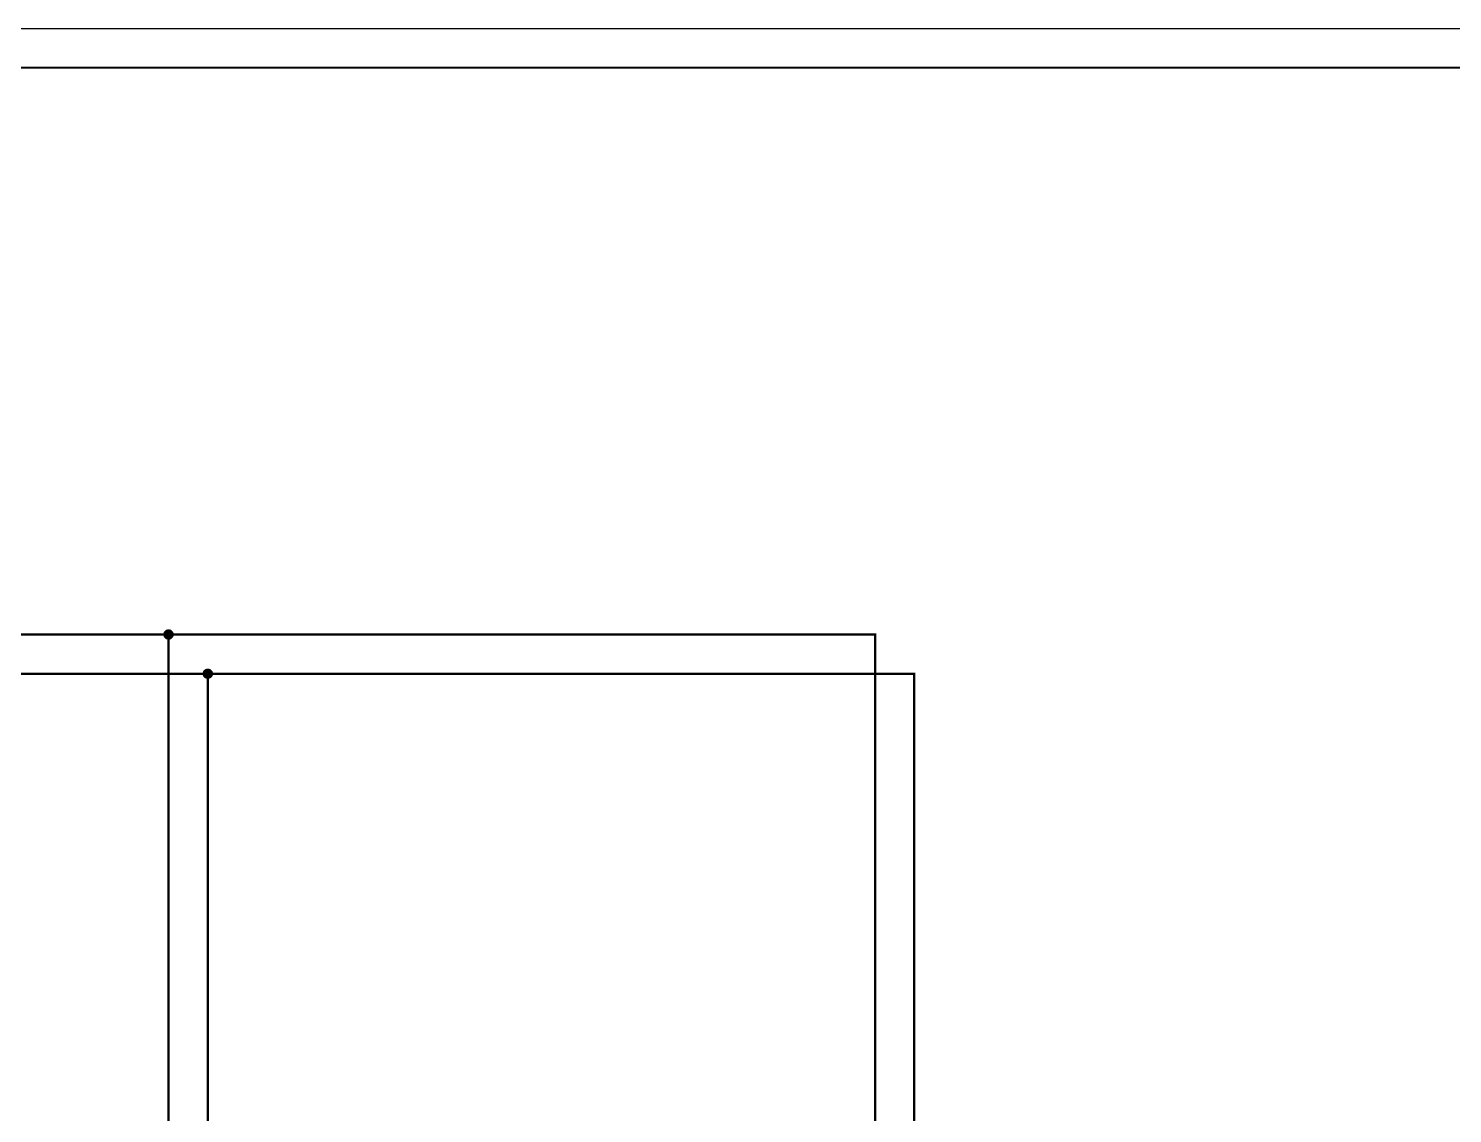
# Paper-space layout 'Layout1' of a CAD drawing. Extents: x -1 to 840, y -1 to 593.
# Drawn here: x 268 to 449.3, y 455 to 593.2 of the extents above; entities that cross this region are included whole.
import ezdxf

# ---------------------------------------------------------------- set-up
doc = ezdxf.new("R2010")
doc.units = 0
doc.header["$MEASUREMENT"] = 0
doc.layers.add('KONTUR', color=7, linetype='CONTINUOUS')
doc.layers.add('Sheet', color=255, linetype='CONTINUOUS')
doc.layers.add('Основная', color=7, linetype='CONTINUOUS', lineweight=40)

psp = doc.layouts.get("Layout1")

# ---------------------------------------------------------------- linework, layer by layer
at = {"layer": 'KONTUR'}
psp.add_line((-0.79, 593.21), (840.21, 593.21), dxfattribs=at)
at = {"layer": 'Sheet', "color": 7}
for points, const_width in [([(248.33, 515.99), (285.82, 515.99)], 0.3), ([(248.33, 420.99), (285.82, 420.99), (285.82, 515.99), (375.79, 515.99), (375.79, 385.99), (358.3, 385.99), (358.3, 385.99)], 0.3), ([(285.32, 515.99), (285.32, 516.03), (285.32, 516.04), (285.32, 516.07), (285.34, 516.1), (285.34, 516.12), (285.34, 516.15), (285.35, 516.16), (285.35, 516.2), (285.37, 516.21), (285.38, 516.24), (285.4, 516.26), (285.4, 516.27), (285.42, 516.3), (285.43, 516.32), (285.45, 516.34), (285.46, 516.35), (285.48, 516.37), (285.51, 516.38), (285.52, 516.4), (285.54, 516.41), (285.56, 516.43), (285.59, 516.44), (285.6, 516.46), (285.62, 516.46), (285.65, 516.48), (285.66, 516.48), (285.7, 516.49), (285.71, 516.49), (285.74, 516.51), (285.77, 516.51), (285.79, 516.51), (285.82, 516.51)], 0.3), ([(285.32, 515.99), (285.32, 516.03), (285.32, 516.04), (285.32, 516.07), (285.34, 516.1), (285.34, 516.12), (285.34, 516.15), (285.35, 516.16), (285.35, 516.2), (285.37, 516.21), (285.38, 516.24), (285.4, 516.26), (285.4, 516.27), (285.42, 516.3), (285.43, 516.32), (285.45, 516.34), (285.46, 516.35), (285.48, 516.37), (285.51, 516.38), (285.52, 516.4), (285.54, 516.41), (285.56, 516.43), (285.59, 516.44), (285.6, 516.46), (285.62, 516.46), (285.65, 516.48), (285.66, 516.48), (285.7, 516.49), (285.71, 516.49), (285.74, 516.51), (285.77, 516.51), (285.79, 516.51), (285.82, 516.51)], 0.3), ([(285.32, 515.99), (285.32, 516.03), (285.32, 516.04), (285.32, 516.07), (285.34, 516.1), (285.34, 516.12), (285.34, 516.15), (285.35, 516.16), (285.35, 516.2), (285.37, 516.21), (285.38, 516.24), (285.4, 516.26), (285.4, 516.27), (285.42, 516.3), (285.43, 516.32), (285.45, 516.34), (285.46, 516.35), (285.48, 516.37), (285.51, 516.38), (285.52, 516.4), (285.54, 516.41), (285.56, 516.43), (285.59, 516.44), (285.6, 516.46), (285.62, 516.46), (285.65, 516.48), (285.66, 516.48), (285.7, 516.49), (285.71, 516.49), (285.74, 516.51), (285.77, 516.51), (285.79, 516.51), (285.82, 516.51)], 0.3), ([(285.32, 515.99), (285.32, 516.03), (285.32, 516.04), (285.32, 516.07), (285.34, 516.1), (285.34, 516.12), (285.34, 516.15), (285.35, 516.16), (285.35, 516.2), (285.37, 516.21), (285.38, 516.24), (285.4, 516.26), (285.4, 516.27), (285.42, 516.3), (285.43, 516.32), (285.45, 516.34), (285.46, 516.35), (285.48, 516.37), (285.51, 516.38), (285.52, 516.4), (285.54, 516.41), (285.56, 516.43), (285.59, 516.44), (285.6, 516.46), (285.62, 516.46), (285.65, 516.48), (285.66, 516.48), (285.7, 516.49), (285.71, 516.49), (285.74, 516.51), (285.77, 516.51), (285.79, 516.51), (285.82, 516.51)], 0.3), ([(285.82, 515.48), (285.79, 515.48), (285.77, 515.48), (285.74, 515.48), (285.71, 515.5), (285.7, 515.5), (285.66, 515.51), (285.65, 515.51), (285.62, 515.53), (285.6, 515.53), (285.59, 515.54), (285.56, 515.56), (285.54, 515.57), (285.52, 515.59), (285.51, 515.61), (285.48, 515.62), (285.46, 515.64), (285.45, 515.65), (285.43, 515.67), (285.42, 515.68), (285.4, 515.71), (285.4, 515.73), (285.38, 515.75), (285.37, 515.78), (285.35, 515.79), (285.35, 515.82), (285.34, 515.84), (285.34, 515.87), (285.34, 515.89), (285.32, 515.92), (285.32, 515.95), (285.32, 515.96), (285.32, 515.99)], 0.3), ([(285.32, 515.99), (285.32, 515.99)], 0.3), ([(285.82, 515.48), (285.79, 515.48), (285.77, 515.48), (285.74, 515.48), (285.71, 515.5), (285.7, 515.5), (285.66, 515.51), (285.65, 515.51), (285.62, 515.53), (285.6, 515.53), (285.59, 515.54), (285.56, 515.56), (285.54, 515.57), (285.52, 515.59), (285.51, 515.61), (285.48, 515.62), (285.46, 515.64), (285.45, 515.65), (285.43, 515.67), (285.42, 515.68), (285.4, 515.71), (285.4, 515.73), (285.38, 515.75), (285.37, 515.78), (285.35, 515.79), (285.35, 515.82), (285.34, 515.84), (285.34, 515.87), (285.34, 515.89), (285.32, 515.92), (285.32, 515.95), (285.32, 515.96), (285.32, 515.99)], 0.3), ([(285.32, 515.99), (285.32, 515.99)], 0.3), ([(285.82, 515.48), (285.79, 515.48), (285.77, 515.48), (285.74, 515.48), (285.71, 515.5), (285.7, 515.5), (285.66, 515.51), (285.65, 515.51), (285.62, 515.53), (285.6, 515.53), (285.59, 515.54), (285.56, 515.56), (285.54, 515.57), (285.52, 515.59), (285.51, 515.61), (285.48, 515.62), (285.46, 515.64), (285.45, 515.65), (285.43, 515.67), (285.42, 515.68), (285.4, 515.71), (285.4, 515.73), (285.38, 515.75), (285.37, 515.78), (285.35, 515.79), (285.35, 515.82), (285.34, 515.84), (285.34, 515.87), (285.34, 515.89), (285.32, 515.92), (285.32, 515.95), (285.32, 515.96), (285.32, 515.99)], 0.3), ([(285.32, 515.99), (285.32, 515.99)], 0.3), ([(285.82, 515.48), (285.79, 515.48), (285.77, 515.48), (285.74, 515.48), (285.71, 515.5), (285.7, 515.5), (285.66, 515.51), (285.65, 515.51), (285.62, 515.53), (285.6, 515.53), (285.59, 515.54), (285.56, 515.56), (285.54, 515.57), (285.52, 515.59), (285.51, 515.61), (285.48, 515.62), (285.46, 515.64), (285.45, 515.65), (285.43, 515.67), (285.42, 515.68), (285.4, 515.71), (285.4, 515.73), (285.38, 515.75), (285.37, 515.78), (285.35, 515.79), (285.35, 515.82), (285.34, 515.84), (285.34, 515.87), (285.34, 515.89), (285.32, 515.92), (285.32, 515.95), (285.32, 515.96), (285.32, 515.99)], 0.3), ([(285.32, 515.99), (285.32, 515.99)], 0.3), ([(285.32, 515.99), (285.32, 516.03), (285.32, 516.04), (285.32, 516.07), (285.34, 516.1), (285.34, 516.12), (285.34, 516.15), (285.35, 516.16), (285.35, 516.2), (285.37, 516.21), (285.38, 516.24), (285.4, 516.26), (285.4, 516.27), (285.42, 516.3), (285.43, 516.32), (285.45, 516.34), (285.46, 516.35), (285.48, 516.37), (285.51, 516.38), (285.52, 516.4), (285.54, 516.41), (285.56, 516.43), (285.59, 516.44), (285.6, 516.46), (285.62, 516.46), (285.65, 516.48), (285.66, 516.48), (285.7, 516.49), (285.71, 516.49), (285.74, 516.51), (285.77, 516.51), (285.79, 516.51), (285.82, 516.51)], 0.0991), ([(285.32, 515.99), (285.32, 516.03), (285.32, 516.04), (285.32, 516.07), (285.34, 516.1), (285.34, 516.12), (285.34, 516.15), (285.35, 516.16), (285.35, 516.2), (285.37, 516.21), (285.38, 516.24), (285.4, 516.26), (285.4, 516.27), (285.42, 516.3), (285.43, 516.32), (285.45, 516.34), (285.46, 516.35), (285.48, 516.37), (285.51, 516.38), (285.52, 516.4), (285.54, 516.41), (285.56, 516.43), (285.59, 516.44), (285.6, 516.46), (285.62, 516.46), (285.65, 516.48), (285.66, 516.48), (285.7, 516.49), (285.71, 516.49), (285.74, 516.51), (285.77, 516.51), (285.79, 516.51), (285.82, 516.51)], 0.0991), ([(285.32, 515.99), (285.32, 516.03), (285.32, 516.04), (285.32, 516.07), (285.34, 516.1), (285.34, 516.12), (285.34, 516.15), (285.35, 516.16), (285.35, 516.2), (285.37, 516.21), (285.38, 516.24), (285.4, 516.26), (285.4, 516.27), (285.42, 516.3), (285.43, 516.32), (285.45, 516.34), (285.46, 516.35), (285.48, 516.37), (285.51, 516.38), (285.52, 516.4), (285.54, 516.41), (285.56, 516.43), (285.59, 516.44), (285.6, 516.46), (285.62, 516.46), (285.65, 516.48), (285.66, 516.48), (285.7, 516.49), (285.71, 516.49), (285.74, 516.51), (285.77, 516.51), (285.79, 516.51), (285.82, 516.51)], 0.0991), ([(285.32, 515.99), (285.32, 516.03), (285.32, 516.04), (285.32, 516.07), (285.34, 516.1), (285.34, 516.12), (285.34, 516.15), (285.35, 516.16), (285.35, 516.2), (285.37, 516.21), (285.38, 516.24), (285.4, 516.26), (285.4, 516.27), (285.42, 516.3), (285.43, 516.32), (285.45, 516.34), (285.46, 516.35), (285.48, 516.37), (285.51, 516.38), (285.52, 516.4), (285.54, 516.41), (285.56, 516.43), (285.59, 516.44), (285.6, 516.46), (285.62, 516.46), (285.65, 516.48), (285.66, 516.48), (285.7, 516.49), (285.71, 516.49), (285.74, 516.51), (285.77, 516.51), (285.79, 516.51), (285.82, 516.51)], 0.0991), ([(285.82, 515.48), (285.79, 515.48), (285.77, 515.48), (285.74, 515.48), (285.71, 515.5), (285.7, 515.5), (285.66, 515.51), (285.65, 515.51), (285.62, 515.53), (285.6, 515.53), (285.59, 515.54), (285.56, 515.56), (285.54, 515.57), (285.52, 515.59), (285.51, 515.61), (285.48, 515.62), (285.46, 515.64), (285.45, 515.65), (285.43, 515.67), (285.42, 515.68), (285.4, 515.71), (285.4, 515.73), (285.38, 515.75), (285.37, 515.78), (285.35, 515.79), (285.35, 515.82), (285.34, 515.84), (285.34, 515.87), (285.34, 515.89), (285.32, 515.92), (285.32, 515.95), (285.32, 515.96), (285.32, 515.99)], 0.0991), ([(285.32, 515.99), (285.32, 515.99)], 0.0991), ([(285.82, 515.48), (285.79, 515.48), (285.77, 515.48), (285.74, 515.48), (285.71, 515.5), (285.7, 515.5), (285.66, 515.51), (285.65, 515.51), (285.62, 515.53), (285.6, 515.53), (285.59, 515.54), (285.56, 515.56), (285.54, 515.57), (285.52, 515.59), (285.51, 515.61), (285.48, 515.62), (285.46, 515.64), (285.45, 515.65), (285.43, 515.67), (285.42, 515.68), (285.4, 515.71), (285.4, 515.73), (285.38, 515.75), (285.37, 515.78), (285.35, 515.79), (285.35, 515.82), (285.34, 515.84), (285.34, 515.87), (285.34, 515.89), (285.32, 515.92), (285.32, 515.95), (285.32, 515.96), (285.32, 515.99)], 0.0991), ([(285.32, 515.99), (285.32, 515.99)], 0.0991), ([(285.82, 515.48), (285.79, 515.48), (285.77, 515.48), (285.74, 515.48), (285.71, 515.5), (285.7, 515.5), (285.66, 515.51), (285.65, 515.51), (285.62, 515.53), (285.6, 515.53), (285.59, 515.54), (285.56, 515.56), (285.54, 515.57), (285.52, 515.59), (285.51, 515.61), (285.48, 515.62), (285.46, 515.64), (285.45, 515.65), (285.43, 515.67), (285.42, 515.68), (285.4, 515.71), (285.4, 515.73), (285.38, 515.75), (285.37, 515.78), (285.35, 515.79), (285.35, 515.82), (285.34, 515.84), (285.34, 515.87), (285.34, 515.89), (285.32, 515.92), (285.32, 515.95), (285.32, 515.96), (285.32, 515.99)], 0.0991), ([(285.32, 515.99), (285.32, 515.99)], 0.0991), ([(285.82, 515.48), (285.79, 515.48), (285.77, 515.48), (285.74, 515.48), (285.71, 515.5), (285.7, 515.5), (285.66, 515.51), (285.65, 515.51), (285.62, 515.53), (285.6, 515.53), (285.59, 515.54), (285.56, 515.56), (285.54, 515.57), (285.52, 515.59), (285.51, 515.61), (285.48, 515.62), (285.46, 515.64), (285.45, 515.65), (285.43, 515.67), (285.42, 515.68), (285.4, 515.71), (285.4, 515.73), (285.38, 515.75), (285.37, 515.78), (285.35, 515.79), (285.35, 515.82), (285.34, 515.84), (285.34, 515.87), (285.34, 515.89), (285.32, 515.92), (285.32, 515.95), (285.32, 515.96), (285.32, 515.99)], 0.0991), ([(285.32, 515.99), (285.32, 515.99)], 0.0991), ([(285.82, 516.51), (285.82, 516.51)], 0.3), ([(285.82, 516.51), (285.85, 516.51), (285.87, 516.51), (285.9, 516.51), (285.93, 516.49), (285.94, 516.49), (285.97, 516.48), (285.99, 516.48), (286.02, 516.46), (286.04, 516.46), (286.07, 516.44), (286.08, 516.43), (286.1, 516.41), (286.13, 516.4), (286.15, 516.38), (286.16, 516.37), (286.18, 516.35), (286.19, 516.34), (286.21, 516.32), (286.22, 516.3), (286.24, 516.27), (286.25, 516.26), (286.27, 516.24), (286.29, 516.21), (286.29, 516.2), (286.3, 516.16), (286.3, 516.15), (286.32, 516.12), (286.32, 516.1), (286.33, 516.07), (286.33, 516.04), (286.33, 516.03), (286.33, 515.99)], 0.3), ([(285.82, 516.51), (285.82, 516.51)], 0.3), ([(285.82, 516.51), (285.85, 516.51), (285.87, 516.51), (285.9, 516.51), (285.93, 516.49), (285.94, 516.49), (285.97, 516.48), (285.99, 516.48), (286.02, 516.46), (286.04, 516.46), (286.07, 516.44), (286.08, 516.43), (286.1, 516.41), (286.13, 516.4), (286.15, 516.38), (286.16, 516.37), (286.18, 516.35), (286.19, 516.34), (286.21, 516.32), (286.22, 516.3), (286.24, 516.27), (286.25, 516.26), (286.27, 516.24), (286.29, 516.21), (286.29, 516.2), (286.3, 516.16), (286.3, 516.15), (286.32, 516.12), (286.32, 516.1), (286.33, 516.07), (286.33, 516.04), (286.33, 516.03), (286.33, 515.99)], 0.3), ([(285.82, 516.51), (285.82, 516.51)], 0.3), ([(285.82, 516.51), (285.85, 516.51), (285.87, 516.51), (285.9, 516.51), (285.93, 516.49), (285.94, 516.49), (285.97, 516.48), (285.99, 516.48), (286.02, 516.46), (286.04, 516.46), (286.07, 516.44), (286.08, 516.43), (286.1, 516.41), (286.13, 516.4), (286.15, 516.38), (286.16, 516.37), (286.18, 516.35), (286.19, 516.34), (286.21, 516.32), (286.22, 516.3), (286.24, 516.27), (286.25, 516.26), (286.27, 516.24), (286.29, 516.21), (286.29, 516.2), (286.3, 516.16), (286.3, 516.15), (286.32, 516.12), (286.32, 516.1), (286.33, 516.07), (286.33, 516.04), (286.33, 516.03), (286.33, 515.99)], 0.3), ([(285.82, 516.51), (285.82, 516.51)], 0.3), ([(285.82, 516.51), (285.85, 516.51), (285.87, 516.51), (285.9, 516.51), (285.93, 516.49), (285.94, 516.49), (285.97, 516.48), (285.99, 516.48), (286.02, 516.46), (286.04, 516.46), (286.07, 516.44), (286.08, 516.43), (286.1, 516.41), (286.13, 516.4), (286.15, 516.38), (286.16, 516.37), (286.18, 516.35), (286.19, 516.34), (286.21, 516.32), (286.22, 516.3), (286.24, 516.27), (286.25, 516.26), (286.27, 516.24), (286.29, 516.21), (286.29, 516.2), (286.3, 516.16), (286.3, 516.15), (286.32, 516.12), (286.32, 516.1), (286.33, 516.07), (286.33, 516.04), (286.33, 516.03), (286.33, 515.99)], 0.3), ([(286.33, 515.99), (286.33, 515.96), (286.33, 515.95), (286.33, 515.92), (286.32, 515.89), (286.32, 515.87), (286.3, 515.84), (286.3, 515.82), (286.29, 515.79), (286.29, 515.78), (286.27, 515.75), (286.25, 515.73), (286.24, 515.71), (286.22, 515.68), (286.21, 515.67), (286.19, 515.65), (286.18, 515.64), (286.16, 515.62), (286.15, 515.61), (286.13, 515.59), (286.1, 515.57), (286.08, 515.56), (286.07, 515.54), (286.04, 515.53), (286.02, 515.53), (285.99, 515.51), (285.97, 515.51), (285.94, 515.5), (285.93, 515.5), (285.9, 515.48), (285.87, 515.48), (285.85, 515.48), (285.82, 515.48)], 0.3), ([(286.33, 515.99), (286.33, 515.96), (286.33, 515.95), (286.33, 515.92), (286.32, 515.89), (286.32, 515.87), (286.3, 515.84), (286.3, 515.82), (286.29, 515.79), (286.29, 515.78), (286.27, 515.75), (286.25, 515.73), (286.24, 515.71), (286.22, 515.68), (286.21, 515.67), (286.19, 515.65), (286.18, 515.64), (286.16, 515.62), (286.15, 515.61), (286.13, 515.59), (286.1, 515.57), (286.08, 515.56), (286.07, 515.54), (286.04, 515.53), (286.02, 515.53), (285.99, 515.51), (285.97, 515.51), (285.94, 515.5), (285.93, 515.5), (285.9, 515.48), (285.87, 515.48), (285.85, 515.48), (285.82, 515.48)], 0.3), ([(286.33, 515.99), (286.33, 515.96), (286.33, 515.95), (286.33, 515.92), (286.32, 515.89), (286.32, 515.87), (286.3, 515.84), (286.3, 515.82), (286.29, 515.79), (286.29, 515.78), (286.27, 515.75), (286.25, 515.73), (286.24, 515.71), (286.22, 515.68), (286.21, 515.67), (286.19, 515.65), (286.18, 515.64), (286.16, 515.62), (286.15, 515.61), (286.13, 515.59), (286.1, 515.57), (286.08, 515.56), (286.07, 515.54), (286.04, 515.53), (286.02, 515.53), (285.99, 515.51), (285.97, 515.51), (285.94, 515.5), (285.93, 515.5), (285.9, 515.48), (285.87, 515.48), (285.85, 515.48), (285.82, 515.48)], 0.3), ([(286.33, 515.99), (286.33, 515.96), (286.33, 515.95), (286.33, 515.92), (286.32, 515.89), (286.32, 515.87), (286.3, 515.84), (286.3, 515.82), (286.29, 515.79), (286.29, 515.78), (286.27, 515.75), (286.25, 515.73), (286.24, 515.71), (286.22, 515.68), (286.21, 515.67), (286.19, 515.65), (286.18, 515.64), (286.16, 515.62), (286.15, 515.61), (286.13, 515.59), (286.1, 515.57), (286.08, 515.56), (286.07, 515.54), (286.04, 515.53), (286.02, 515.53), (285.99, 515.51), (285.97, 515.51), (285.94, 515.5), (285.93, 515.5), (285.9, 515.48), (285.87, 515.48), (285.85, 515.48), (285.82, 515.48)], 0.3), ([(285.82, 516.51), (285.82, 516.51)], 0.0991), ([(285.82, 516.51), (285.85, 516.51), (285.87, 516.51), (285.9, 516.51), (285.93, 516.49), (285.94, 516.49), (285.97, 516.48), (285.99, 516.48), (286.02, 516.46), (286.04, 516.46), (286.07, 516.44), (286.08, 516.43), (286.1, 516.41), (286.13, 516.4), (286.15, 516.38), (286.16, 516.37), (286.18, 516.35), (286.19, 516.34), (286.21, 516.32), (286.22, 516.3), (286.24, 516.27), (286.25, 516.26), (286.27, 516.24), (286.29, 516.21), (286.29, 516.2), (286.3, 516.16), (286.3, 516.15), (286.32, 516.12), (286.32, 516.1), (286.33, 516.07), (286.33, 516.04), (286.33, 516.03), (286.33, 515.99)], 0.0991), ([(285.82, 516.51), (285.82, 516.51)], 0.0991), ([(285.82, 516.51), (285.85, 516.51), (285.87, 516.51), (285.9, 516.51), (285.93, 516.49), (285.94, 516.49), (285.97, 516.48), (285.99, 516.48), (286.02, 516.46), (286.04, 516.46), (286.07, 516.44), (286.08, 516.43), (286.1, 516.41), (286.13, 516.4), (286.15, 516.38), (286.16, 516.37), (286.18, 516.35), (286.19, 516.34), (286.21, 516.32), (286.22, 516.3), (286.24, 516.27), (286.25, 516.26), (286.27, 516.24), (286.29, 516.21), (286.29, 516.2), (286.3, 516.16), (286.3, 516.15), (286.32, 516.12), (286.32, 516.1), (286.33, 516.07), (286.33, 516.04), (286.33, 516.03), (286.33, 515.99)], 0.0991), ([(285.82, 516.51), (285.82, 516.51)], 0.0991), ([(285.82, 516.51), (285.85, 516.51), (285.87, 516.51), (285.9, 516.51), (285.93, 516.49), (285.94, 516.49), (285.97, 516.48), (285.99, 516.48), (286.02, 516.46), (286.04, 516.46), (286.07, 516.44), (286.08, 516.43), (286.1, 516.41), (286.13, 516.4), (286.15, 516.38), (286.16, 516.37), (286.18, 516.35), (286.19, 516.34), (286.21, 516.32), (286.22, 516.3), (286.24, 516.27), (286.25, 516.26), (286.27, 516.24), (286.29, 516.21), (286.29, 516.2), (286.3, 516.16), (286.3, 516.15), (286.32, 516.12), (286.32, 516.1), (286.33, 516.07), (286.33, 516.04), (286.33, 516.03), (286.33, 515.99)], 0.0991), ([(285.82, 516.51), (285.82, 516.51)], 0.0991), ([(285.82, 516.51), (285.85, 516.51), (285.87, 516.51), (285.9, 516.51), (285.93, 516.49), (285.94, 516.49), (285.97, 516.48), (285.99, 516.48), (286.02, 516.46), (286.04, 516.46), (286.07, 516.44), (286.08, 516.43), (286.1, 516.41), (286.13, 516.4), (286.15, 516.38), (286.16, 516.37), (286.18, 516.35), (286.19, 516.34), (286.21, 516.32), (286.22, 516.3), (286.24, 516.27), (286.25, 516.26), (286.27, 516.24), (286.29, 516.21), (286.29, 516.2), (286.3, 516.16), (286.3, 516.15), (286.32, 516.12), (286.32, 516.1), (286.33, 516.07), (286.33, 516.04), (286.33, 516.03), (286.33, 515.99)], 0.0991), ([(286.33, 515.99), (286.33, 515.96), (286.33, 515.95), (286.33, 515.92), (286.32, 515.89), (286.32, 515.87), (286.3, 515.84), (286.3, 515.82), (286.29, 515.79), (286.29, 515.78), (286.27, 515.75), (286.25, 515.73), (286.24, 515.71), (286.22, 515.68), (286.21, 515.67), (286.19, 515.65), (286.18, 515.64), (286.16, 515.62), (286.15, 515.61), (286.13, 515.59), (286.1, 515.57), (286.08, 515.56), (286.07, 515.54), (286.04, 515.53), (286.02, 515.53), (285.99, 515.51), (285.97, 515.51), (285.94, 515.5), (285.93, 515.5), (285.9, 515.48), (285.87, 515.48), (285.85, 515.48), (285.82, 515.48)], 0.0991), ([(286.33, 515.99), (286.33, 515.96), (286.33, 515.95), (286.33, 515.92), (286.32, 515.89), (286.32, 515.87), (286.3, 515.84), (286.3, 515.82), (286.29, 515.79), (286.29, 515.78), (286.27, 515.75), (286.25, 515.73), (286.24, 515.71), (286.22, 515.68), (286.21, 515.67), (286.19, 515.65), (286.18, 515.64), (286.16, 515.62), (286.15, 515.61), (286.13, 515.59), (286.1, 515.57), (286.08, 515.56), (286.07, 515.54), (286.04, 515.53), (286.02, 515.53), (285.99, 515.51), (285.97, 515.51), (285.94, 515.5), (285.93, 515.5), (285.9, 515.48), (285.87, 515.48), (285.85, 515.48), (285.82, 515.48)], 0.0991), ([(286.33, 515.99), (286.33, 515.96), (286.33, 515.95), (286.33, 515.92), (286.32, 515.89), (286.32, 515.87), (286.3, 515.84), (286.3, 515.82), (286.29, 515.79), (286.29, 515.78), (286.27, 515.75), (286.25, 515.73), (286.24, 515.71), (286.22, 515.68), (286.21, 515.67), (286.19, 515.65), (286.18, 515.64), (286.16, 515.62), (286.15, 515.61), (286.13, 515.59), (286.1, 515.57), (286.08, 515.56), (286.07, 515.54), (286.04, 515.53), (286.02, 515.53), (285.99, 515.51), (285.97, 515.51), (285.94, 515.5), (285.93, 515.5), (285.9, 515.48), (285.87, 515.48), (285.85, 515.48), (285.82, 515.48)], 0.0991), ([(286.33, 515.99), (286.33, 515.96), (286.33, 515.95), (286.33, 515.92), (286.32, 515.89), (286.32, 515.87), (286.3, 515.84), (286.3, 515.82), (286.29, 515.79), (286.29, 515.78), (286.27, 515.75), (286.25, 515.73), (286.24, 515.71), (286.22, 515.68), (286.21, 515.67), (286.19, 515.65), (286.18, 515.64), (286.16, 515.62), (286.15, 515.61), (286.13, 515.59), (286.1, 515.57), (286.08, 515.56), (286.07, 515.54), (286.04, 515.53), (286.02, 515.53), (285.99, 515.51), (285.97, 515.51), (285.94, 515.5), (285.93, 515.5), (285.9, 515.48), (285.87, 515.48), (285.85, 515.48), (285.82, 515.48)], 0.0991), ([(286.33, 515.99), (286.33, 515.99), (286.33, 515.99), (286.33, 515.99), (286.33, 515.99), (286.33, 515.99), (286.33, 515.99), (286.33, 515.99), (286.33, 515.99), (286.33, 515.99), (286.33, 515.99), (286.33, 515.99), (286.33, 515.99), (286.33, 515.99), (286.33, 515.99), (286.33, 515.99), (286.33, 515.99), (286.33, 515.99), (286.33, 515.99), (286.33, 515.99), (286.33, 515.99), (286.33, 515.99), (286.33, 515.99), (286.33, 515.99), (286.33, 515.99), (286.33, 515.99), (286.33, 515.99), (286.33, 515.99), (286.33, 515.99), (286.33, 515.99), (286.33, 515.99), (286.33, 515.99), (286.33, 515.99)], 0.3), ([(286.33, 515.99), (286.33, 515.99)], 0.3), ([(286.33, 515.99), (286.33, 515.99), (286.33, 515.99), (286.33, 515.99), (286.33, 515.99), (286.33, 515.99), (286.33, 515.99), (286.33, 515.99), (286.33, 515.99), (286.33, 515.99), (286.33, 515.99), (286.33, 515.99), (286.33, 515.99), (286.33, 515.99), (286.33, 515.99), (286.33, 515.99), (286.33, 515.99), (286.33, 515.99), (286.33, 515.99), (286.33, 515.99), (286.33, 515.99), (286.33, 515.99), (286.33, 515.99), (286.33, 515.99), (286.33, 515.99), (286.33, 515.99), (286.33, 515.99), (286.33, 515.99), (286.33, 515.99), (286.33, 515.99), (286.33, 515.99), (286.33, 515.99), (286.33, 515.99)], 0.3), ([(286.33, 515.99), (286.33, 515.99)], 0.3), ([(286.33, 515.99), (286.33, 515.99), (286.33, 515.99), (286.33, 515.99), (286.33, 515.99), (286.33, 515.99), (286.33, 515.99), (286.33, 515.99), (286.33, 515.99), (286.33, 515.99), (286.33, 515.99), (286.33, 515.99), (286.33, 515.99), (286.33, 515.99), (286.33, 515.99), (286.33, 515.99), (286.33, 515.99), (286.33, 515.99), (286.33, 515.99), (286.33, 515.99), (286.33, 515.99), (286.33, 515.99), (286.33, 515.99), (286.33, 515.99), (286.33, 515.99), (286.33, 515.99), (286.33, 515.99), (286.33, 515.99), (286.33, 515.99), (286.33, 515.99), (286.33, 515.99), (286.33, 515.99), (286.33, 515.99)], 0.3), ([(286.33, 515.99), (286.33, 515.99)], 0.3), ([(286.33, 515.99), (286.33, 515.99), (286.33, 515.99), (286.33, 515.99), (286.33, 515.99), (286.33, 515.99), (286.33, 515.99), (286.33, 515.99), (286.33, 515.99), (286.33, 515.99), (286.33, 515.99), (286.33, 515.99), (286.33, 515.99), (286.33, 515.99), (286.33, 515.99), (286.33, 515.99), (286.33, 515.99), (286.33, 515.99), (286.33, 515.99), (286.33, 515.99), (286.33, 515.99), (286.33, 515.99), (286.33, 515.99), (286.33, 515.99), (286.33, 515.99), (286.33, 515.99), (286.33, 515.99), (286.33, 515.99), (286.33, 515.99), (286.33, 515.99), (286.33, 515.99), (286.33, 515.99), (286.33, 515.99)], 0.3), ([(286.33, 515.99), (286.33, 515.99)], 0.3), ([(286.33, 515.99), (286.33, 515.99), (286.33, 515.99), (286.33, 515.99), (286.33, 515.99), (286.33, 515.99), (286.33, 515.99), (286.33, 515.99), (286.33, 515.99), (286.33, 515.99), (286.33, 515.99), (286.33, 515.99), (286.33, 515.99), (286.33, 515.99), (286.33, 515.99), (286.33, 515.99), (286.33, 515.99), (286.33, 515.99), (286.33, 515.99), (286.33, 515.99), (286.33, 515.99), (286.33, 515.99), (286.33, 515.99), (286.33, 515.99), (286.33, 515.99), (286.33, 515.99), (286.33, 515.99), (286.33, 515.99), (286.33, 515.99), (286.33, 515.99), (286.33, 515.99), (286.33, 515.99), (286.33, 515.99)], 0.0991), ([(286.33, 515.99), (286.33, 515.99)], 0.0991), ([(286.33, 515.99), (286.33, 515.99), (286.33, 515.99), (286.33, 515.99), (286.33, 515.99), (286.33, 515.99), (286.33, 515.99), (286.33, 515.99), (286.33, 515.99), (286.33, 515.99), (286.33, 515.99), (286.33, 515.99), (286.33, 515.99), (286.33, 515.99), (286.33, 515.99), (286.33, 515.99), (286.33, 515.99), (286.33, 515.99), (286.33, 515.99), (286.33, 515.99), (286.33, 515.99), (286.33, 515.99), (286.33, 515.99), (286.33, 515.99), (286.33, 515.99), (286.33, 515.99), (286.33, 515.99), (286.33, 515.99), (286.33, 515.99), (286.33, 515.99), (286.33, 515.99), (286.33, 515.99), (286.33, 515.99)], 0.0991), ([(286.33, 515.99), (286.33, 515.99)], 0.0991), ([(286.33, 515.99), (286.33, 515.99), (286.33, 515.99), (286.33, 515.99), (286.33, 515.99), (286.33, 515.99), (286.33, 515.99), (286.33, 515.99), (286.33, 515.99), (286.33, 515.99), (286.33, 515.99), (286.33, 515.99), (286.33, 515.99), (286.33, 515.99), (286.33, 515.99), (286.33, 515.99), (286.33, 515.99), (286.33, 515.99), (286.33, 515.99), (286.33, 515.99), (286.33, 515.99), (286.33, 515.99), (286.33, 515.99), (286.33, 515.99), (286.33, 515.99), (286.33, 515.99), (286.33, 515.99), (286.33, 515.99), (286.33, 515.99), (286.33, 515.99), (286.33, 515.99), (286.33, 515.99), (286.33, 515.99)], 0.0991), ([(286.33, 515.99), (286.33, 515.99)], 0.0991), ([(286.33, 515.99), (286.33, 515.99), (286.33, 515.99), (286.33, 515.99), (286.33, 515.99), (286.33, 515.99), (286.33, 515.99), (286.33, 515.99), (286.33, 515.99), (286.33, 515.99), (286.33, 515.99), (286.33, 515.99), (286.33, 515.99), (286.33, 515.99), (286.33, 515.99), (286.33, 515.99), (286.33, 515.99), (286.33, 515.99), (286.33, 515.99), (286.33, 515.99), (286.33, 515.99), (286.33, 515.99), (286.33, 515.99), (286.33, 515.99), (286.33, 515.99), (286.33, 515.99), (286.33, 515.99), (286.33, 515.99), (286.33, 515.99), (286.33, 515.99), (286.33, 515.99), (286.33, 515.99), (286.33, 515.99)], 0.0991), ([(286.33, 515.99), (286.33, 515.99)], 0.0991), ([(290.31, 510.99), (290.31, 511.02), (290.31, 511.04), (290.31, 511.07), (290.32, 511.1), (290.32, 511.12), (290.34, 511.15), (290.34, 511.16), (290.35, 511.19), (290.35, 511.21), (290.37, 511.24), (290.38, 511.26), (290.4, 511.27), (290.42, 511.3), (290.43, 511.32), (290.45, 511.33), (290.46, 511.35), (290.48, 511.37), (290.49, 511.38), (290.51, 511.4), (290.54, 511.41), (290.56, 511.43), (290.57, 511.44), (290.6, 511.46), (290.62, 511.46), (290.65, 511.47), (290.66, 511.47), (290.7, 511.49), (290.71, 511.49), (290.74, 511.5), (290.77, 511.5), (290.79, 511.5), (290.82, 511.5)], 0.3), ([(290.31, 510.99), (290.31, 511.02), (290.31, 511.04), (290.31, 511.07), (290.32, 511.1), (290.32, 511.12), (290.34, 511.15), (290.34, 511.16), (290.35, 511.19), (290.35, 511.21), (290.37, 511.24), (290.38, 511.26), (290.4, 511.27), (290.42, 511.3), (290.43, 511.32), (290.45, 511.33), (290.46, 511.35), (290.48, 511.37), (290.49, 511.38), (290.51, 511.4), (290.54, 511.41), (290.56, 511.43), (290.57, 511.44), (290.6, 511.46), (290.62, 511.46), (290.65, 511.47), (290.66, 511.47), (290.7, 511.49), (290.71, 511.49), (290.74, 511.5), (290.77, 511.5), (290.79, 511.5), (290.82, 511.5)], 0.3), ([(290.31, 510.99), (290.31, 511.02), (290.31, 511.04), (290.31, 511.07), (290.32, 511.1), (290.32, 511.12), (290.34, 511.15), (290.34, 511.16), (290.35, 511.19), (290.35, 511.21), (290.37, 511.24), (290.38, 511.26), (290.4, 511.27), (290.42, 511.3), (290.43, 511.32), (290.45, 511.33), (290.46, 511.35), (290.48, 511.37), (290.49, 511.38), (290.51, 511.4), (290.54, 511.41), (290.56, 511.43), (290.57, 511.44), (290.6, 511.46), (290.62, 511.46), (290.65, 511.47), (290.66, 511.47), (290.7, 511.49), (290.71, 511.49), (290.74, 511.5), (290.77, 511.5), (290.79, 511.5), (290.82, 511.5)], 0.3), ([(290.31, 510.99), (290.31, 511.02), (290.31, 511.04), (290.31, 511.07), (290.32, 511.1), (290.32, 511.12), (290.34, 511.15), (290.34, 511.16), (290.35, 511.19), (290.35, 511.21), (290.37, 511.24), (290.38, 511.26), (290.4, 511.27), (290.42, 511.3), (290.43, 511.32), (290.45, 511.33), (290.46, 511.35), (290.48, 511.37), (290.49, 511.38), (290.51, 511.4), (290.54, 511.41), (290.56, 511.43), (290.57, 511.44), (290.6, 511.46), (290.62, 511.46), (290.65, 511.47), (290.66, 511.47), (290.7, 511.49), (290.71, 511.49), (290.74, 511.5), (290.77, 511.5), (290.79, 511.5), (290.82, 511.5)], 0.3), ([(290.31, 510.99), (290.31, 511.02), (290.31, 511.04), (290.31, 511.07), (290.32, 511.1), (290.32, 511.12), (290.34, 511.15), (290.34, 511.16), (290.35, 511.19), (290.35, 511.21), (290.37, 511.24), (290.38, 511.26), (290.4, 511.27), (290.42, 511.3), (290.43, 511.32), (290.45, 511.33), (290.46, 511.35), (290.48, 511.37), (290.49, 511.38), (290.51, 511.4), (290.54, 511.41), (290.56, 511.43), (290.57, 511.44), (290.6, 511.46), (290.62, 511.46), (290.65, 511.47), (290.66, 511.47), (290.7, 511.49), (290.71, 511.49), (290.74, 511.5), (290.77, 511.5), (290.79, 511.5), (290.82, 511.5)], 0.0991), ([(290.31, 510.99), (290.31, 511.02), (290.31, 511.04), (290.31, 511.07), (290.32, 511.1), (290.32, 511.12), (290.34, 511.15), (290.34, 511.16), (290.35, 511.19), (290.35, 511.21), (290.37, 511.24), (290.38, 511.26), (290.4, 511.27), (290.42, 511.3), (290.43, 511.32), (290.45, 511.33), (290.46, 511.35), (290.48, 511.37), (290.49, 511.38), (290.51, 511.4), (290.54, 511.41), (290.56, 511.43), (290.57, 511.44), (290.6, 511.46), (290.62, 511.46), (290.65, 511.47), (290.66, 511.47), (290.7, 511.49), (290.71, 511.49), (290.74, 511.5), (290.77, 511.5), (290.79, 511.5), (290.82, 511.5)], 0.0991), ([(290.31, 510.99), (290.31, 511.02), (290.31, 511.04), (290.31, 511.07), (290.32, 511.1), (290.32, 511.12), (290.34, 511.15), (290.34, 511.16), (290.35, 511.19), (290.35, 511.21), (290.37, 511.24), (290.38, 511.26), (290.4, 511.27), (290.42, 511.3), (290.43, 511.32), (290.45, 511.33), (290.46, 511.35), (290.48, 511.37), (290.49, 511.38), (290.51, 511.4), (290.54, 511.41), (290.56, 511.43), (290.57, 511.44), (290.6, 511.46), (290.62, 511.46), (290.65, 511.47), (290.66, 511.47), (290.7, 511.49), (290.71, 511.49), (290.74, 511.5), (290.77, 511.5), (290.79, 511.5), (290.82, 511.5)], 0.0991), ([(290.31, 510.99), (290.31, 511.02), (290.31, 511.04), (290.31, 511.07), (290.32, 511.1), (290.32, 511.12), (290.34, 511.15), (290.34, 511.16), (290.35, 511.19), (290.35, 511.21), (290.37, 511.24), (290.38, 511.26), (290.4, 511.27), (290.42, 511.3), (290.43, 511.32), (290.45, 511.33), (290.46, 511.35), (290.48, 511.37), (290.49, 511.38), (290.51, 511.4), (290.54, 511.41), (290.56, 511.43), (290.57, 511.44), (290.6, 511.46), (290.62, 511.46), (290.65, 511.47), (290.66, 511.47), (290.7, 511.49), (290.71, 511.49), (290.74, 511.5), (290.77, 511.5), (290.79, 511.5), (290.82, 511.5)], 0.0991), ([(290.82, 511.5), (290.82, 511.5)], 0.3), ([(290.82, 511.5), (290.85, 511.5), (290.87, 511.5), (290.9, 511.5), (290.93, 511.49), (290.94, 511.49), (290.97, 511.47), (290.99, 511.47), (291.02, 511.46), (291.04, 511.46), (291.07, 511.44), (291.08, 511.43), (291.1, 511.41), (291.13, 511.4), (291.15, 511.38), (291.16, 511.37), (291.18, 511.35), (291.19, 511.33), (291.21, 511.32), (291.22, 511.3), (291.24, 511.27), (291.25, 511.26), (291.27, 511.24), (291.29, 511.21), (291.29, 511.19), (291.3, 511.16), (291.3, 511.15), (291.32, 511.12), (291.32, 511.1), (291.33, 511.07), (291.33, 511.04), (291.33, 511.02), (291.33, 510.99)], 0.3), ([(290.82, 511.5), (290.82, 511.5)], 0.3), ([(290.82, 511.5), (290.85, 511.5), (290.87, 511.5), (290.9, 511.5), (290.93, 511.49), (290.94, 511.49), (290.97, 511.47), (290.99, 511.47), (291.02, 511.46), (291.04, 511.46), (291.07, 511.44), (291.08, 511.43), (291.1, 511.41), (291.13, 511.4), (291.15, 511.38), (291.16, 511.37), (291.18, 511.35), (291.19, 511.33), (291.21, 511.32), (291.22, 511.3), (291.24, 511.27), (291.25, 511.26), (291.27, 511.24), (291.29, 511.21), (291.29, 511.19), (291.3, 511.16), (291.3, 511.15), (291.32, 511.12), (291.32, 511.1), (291.33, 511.07), (291.33, 511.04), (291.33, 511.02), (291.33, 510.99)], 0.3), ([(290.82, 511.5), (290.82, 511.5)], 0.3), ([(290.82, 511.5), (290.85, 511.5), (290.87, 511.5), (290.9, 511.5), (290.93, 511.49), (290.94, 511.49), (290.97, 511.47), (290.99, 511.47), (291.02, 511.46), (291.04, 511.46), (291.07, 511.44), (291.08, 511.43), (291.1, 511.41), (291.13, 511.4), (291.15, 511.38), (291.16, 511.37), (291.18, 511.35), (291.19, 511.33), (291.21, 511.32), (291.22, 511.3), (291.24, 511.27), (291.25, 511.26), (291.27, 511.24), (291.29, 511.21), (291.29, 511.19), (291.3, 511.16), (291.3, 511.15), (291.32, 511.12), (291.32, 511.1), (291.33, 511.07), (291.33, 511.04), (291.33, 511.02), (291.33, 510.99)], 0.3), ([(290.82, 511.5), (290.82, 511.5)], 0.3), ([(290.82, 511.5), (290.85, 511.5), (290.87, 511.5), (290.9, 511.5), (290.93, 511.49), (290.94, 511.49), (290.97, 511.47), (290.99, 511.47), (291.02, 511.46), (291.04, 511.46), (291.07, 511.44), (291.08, 511.43), (291.1, 511.41), (291.13, 511.4), (291.15, 511.38), (291.16, 511.37), (291.18, 511.35), (291.19, 511.33), (291.21, 511.32), (291.22, 511.3), (291.24, 511.27), (291.25, 511.26), (291.27, 511.24), (291.29, 511.21), (291.29, 511.19), (291.3, 511.16), (291.3, 511.15), (291.32, 511.12), (291.32, 511.1), (291.33, 511.07), (291.33, 511.04), (291.33, 511.02), (291.33, 510.99)], 0.3), ([(290.82, 511.5), (290.82, 511.5)], 0.0991), ([(290.82, 511.5), (290.85, 511.5), (290.87, 511.5), (290.9, 511.5), (290.93, 511.49), (290.94, 511.49), (290.97, 511.47), (290.99, 511.47), (291.02, 511.46), (291.04, 511.46), (291.07, 511.44), (291.08, 511.43), (291.1, 511.41), (291.13, 511.4), (291.15, 511.38), (291.16, 511.37), (291.18, 511.35), (291.19, 511.33), (291.21, 511.32), (291.22, 511.3), (291.24, 511.27), (291.25, 511.26), (291.27, 511.24), (291.29, 511.21), (291.29, 511.19), (291.3, 511.16), (291.3, 511.15), (291.32, 511.12), (291.32, 511.1), (291.33, 511.07), (291.33, 511.04), (291.33, 511.02), (291.33, 510.99)], 0.0991), ([(290.82, 511.5), (290.82, 511.5)], 0.0991), ([(290.82, 511.5), (290.85, 511.5), (290.87, 511.5), (290.9, 511.5), (290.93, 511.49), (290.94, 511.49), (290.97, 511.47), (290.99, 511.47), (291.02, 511.46), (291.04, 511.46), (291.07, 511.44), (291.08, 511.43), (291.1, 511.41), (291.13, 511.4), (291.15, 511.38), (291.16, 511.37), (291.18, 511.35), (291.19, 511.33), (291.21, 511.32), (291.22, 511.3), (291.24, 511.27), (291.25, 511.26), (291.27, 511.24), (291.29, 511.21), (291.29, 511.19), (291.3, 511.16), (291.3, 511.15), (291.32, 511.12), (291.32, 511.1), (291.33, 511.07), (291.33, 511.04), (291.33, 511.02), (291.33, 510.99)], 0.0991), ([(290.82, 511.5), (290.82, 511.5)], 0.0991), ([(290.82, 511.5), (290.85, 511.5), (290.87, 511.5), (290.9, 511.5), (290.93, 511.49), (290.94, 511.49), (290.97, 511.47), (290.99, 511.47), (291.02, 511.46), (291.04, 511.46), (291.07, 511.44), (291.08, 511.43), (291.1, 511.41), (291.13, 511.4), (291.15, 511.38), (291.16, 511.37), (291.18, 511.35), (291.19, 511.33), (291.21, 511.32), (291.22, 511.3), (291.24, 511.27), (291.25, 511.26), (291.27, 511.24), (291.29, 511.21), (291.29, 511.19), (291.3, 511.16), (291.3, 511.15), (291.32, 511.12), (291.32, 511.1), (291.33, 511.07), (291.33, 511.04), (291.33, 511.02), (291.33, 510.99)], 0.0991), ([(290.82, 511.5), (290.82, 511.5)], 0.0991), ([(290.82, 511.5), (290.85, 511.5), (290.87, 511.5), (290.9, 511.5), (290.93, 511.49), (290.94, 511.49), (290.97, 511.47), (290.99, 511.47), (291.02, 511.46), (291.04, 511.46), (291.07, 511.44), (291.08, 511.43), (291.1, 511.41), (291.13, 511.4), (291.15, 511.38), (291.16, 511.37), (291.18, 511.35), (291.19, 511.33), (291.21, 511.32), (291.22, 511.3), (291.24, 511.27), (291.25, 511.26), (291.27, 511.24), (291.29, 511.21), (291.29, 511.19), (291.3, 511.16), (291.3, 511.15), (291.32, 511.12), (291.32, 511.1), (291.33, 511.07), (291.33, 511.04), (291.33, 511.02), (291.33, 510.99)], 0.0991), ([(248.33, 510.99), (290.82, 510.99)], 0.3), ([(248.33, 425.99), (290.82, 425.99), (290.82, 510.99), (380.79, 510.99), (380.79, 391), (358.3, 391)], 0.3), ([(290.82, 510.5), (290.79, 510.5), (290.77, 510.5), (290.74, 510.5), (290.71, 510.51), (290.7, 510.51), (290.66, 510.51), (290.65, 510.53), (290.62, 510.53), (290.6, 510.54), (290.57, 510.56), (290.56, 510.57), (290.54, 510.57), (290.51, 510.59), (290.49, 510.6), (290.48, 510.62), (290.46, 510.63), (290.45, 510.65), (290.43, 510.68), (290.42, 510.7), (290.4, 510.71), (290.38, 510.73), (290.37, 510.76), (290.35, 510.77), (290.35, 510.79), (290.34, 510.82), (290.34, 510.84), (290.32, 510.87), (290.32, 510.88), (290.31, 510.91), (290.31, 510.95), (290.31, 510.96), (290.31, 510.99)], 0.3), ([(290.31, 510.99), (290.31, 510.99)], 0.3), ([(290.82, 510.5), (290.79, 510.5), (290.77, 510.5), (290.74, 510.5), (290.71, 510.51), (290.7, 510.51), (290.66, 510.51), (290.65, 510.53), (290.62, 510.53), (290.6, 510.54), (290.57, 510.56), (290.56, 510.57), (290.54, 510.57), (290.51, 510.59), (290.49, 510.6), (290.48, 510.62), (290.46, 510.63), (290.45, 510.65), (290.43, 510.68), (290.42, 510.7), (290.4, 510.71), (290.38, 510.73), (290.37, 510.76), (290.35, 510.77), (290.35, 510.79), (290.34, 510.82), (290.34, 510.84), (290.32, 510.87), (290.32, 510.88), (290.31, 510.91), (290.31, 510.95), (290.31, 510.96), (290.31, 510.99)], 0.3), ([(290.31, 510.99), (290.31, 510.99)], 0.3), ([(290.82, 510.5), (290.79, 510.5), (290.77, 510.5), (290.74, 510.5), (290.71, 510.51), (290.7, 510.51), (290.66, 510.51), (290.65, 510.53), (290.62, 510.53), (290.6, 510.54), (290.57, 510.56), (290.56, 510.57), (290.54, 510.57), (290.51, 510.59), (290.49, 510.6), (290.48, 510.62), (290.46, 510.63), (290.45, 510.65), (290.43, 510.68), (290.42, 510.7), (290.4, 510.71), (290.38, 510.73), (290.37, 510.76), (290.35, 510.77), (290.35, 510.79), (290.34, 510.82), (290.34, 510.84), (290.32, 510.87), (290.32, 510.88), (290.31, 510.91), (290.31, 510.95), (290.31, 510.96), (290.31, 510.99)], 0.3), ([(290.31, 510.99), (290.31, 510.99)], 0.3), ([(290.82, 510.5), (290.79, 510.5), (290.77, 510.5), (290.74, 510.5), (290.71, 510.51), (290.7, 510.51), (290.66, 510.51), (290.65, 510.53), (290.62, 510.53), (290.6, 510.54), (290.57, 510.56), (290.56, 510.57), (290.54, 510.57), (290.51, 510.59), (290.49, 510.6), (290.48, 510.62), (290.46, 510.63), (290.45, 510.65), (290.43, 510.68), (290.42, 510.7), (290.4, 510.71), (290.38, 510.73), (290.37, 510.76), (290.35, 510.77), (290.35, 510.79), (290.34, 510.82), (290.34, 510.84), (290.32, 510.87), (290.32, 510.88), (290.31, 510.91), (290.31, 510.95), (290.31, 510.96), (290.31, 510.99)], 0.3), ([(290.31, 510.99), (290.31, 510.99)], 0.3), ([(290.82, 510.5), (290.79, 510.5), (290.77, 510.5), (290.74, 510.5), (290.71, 510.51), (290.7, 510.51), (290.66, 510.51), (290.65, 510.53), (290.62, 510.53), (290.6, 510.54), (290.57, 510.56), (290.56, 510.57), (290.54, 510.57), (290.51, 510.59), (290.49, 510.6), (290.48, 510.62), (290.46, 510.63), (290.45, 510.65), (290.43, 510.68), (290.42, 510.7), (290.4, 510.71), (290.38, 510.73), (290.37, 510.76), (290.35, 510.77), (290.35, 510.79), (290.34, 510.82), (290.34, 510.84), (290.32, 510.87), (290.32, 510.88), (290.31, 510.91), (290.31, 510.95), (290.31, 510.96), (290.31, 510.99)], 0.0991), ([(290.31, 510.99), (290.31, 510.99)], 0.0991), ([(290.82, 510.5), (290.79, 510.5), (290.77, 510.5), (290.74, 510.5), (290.71, 510.51), (290.7, 510.51), (290.66, 510.51), (290.65, 510.53), (290.62, 510.53), (290.6, 510.54), (290.57, 510.56), (290.56, 510.57), (290.54, 510.57), (290.51, 510.59), (290.49, 510.6), (290.48, 510.62), (290.46, 510.63), (290.45, 510.65), (290.43, 510.68), (290.42, 510.7), (290.4, 510.71), (290.38, 510.73), (290.37, 510.76), (290.35, 510.77), (290.35, 510.79), (290.34, 510.82), (290.34, 510.84), (290.32, 510.87), (290.32, 510.88), (290.31, 510.91), (290.31, 510.95), (290.31, 510.96), (290.31, 510.99)], 0.0991), ([(290.31, 510.99), (290.31, 510.99)], 0.0991), ([(290.82, 510.5), (290.79, 510.5), (290.77, 510.5), (290.74, 510.5), (290.71, 510.51), (290.7, 510.51), (290.66, 510.51), (290.65, 510.53), (290.62, 510.53), (290.6, 510.54), (290.57, 510.56), (290.56, 510.57), (290.54, 510.57), (290.51, 510.59), (290.49, 510.6), (290.48, 510.62), (290.46, 510.63), (290.45, 510.65), (290.43, 510.68), (290.42, 510.7), (290.4, 510.71), (290.38, 510.73), (290.37, 510.76), (290.35, 510.77), (290.35, 510.79), (290.34, 510.82), (290.34, 510.84), (290.32, 510.87), (290.32, 510.88), (290.31, 510.91), (290.31, 510.95), (290.31, 510.96), (290.31, 510.99)], 0.0991), ([(290.31, 510.99), (290.31, 510.99)], 0.0991), ([(290.82, 510.5), (290.79, 510.5), (290.77, 510.5), (290.74, 510.5), (290.71, 510.51), (290.7, 510.51), (290.66, 510.51), (290.65, 510.53), (290.62, 510.53), (290.6, 510.54), (290.57, 510.56), (290.56, 510.57), (290.54, 510.57), (290.51, 510.59), (290.49, 510.6), (290.48, 510.62), (290.46, 510.63), (290.45, 510.65), (290.43, 510.68), (290.42, 510.7), (290.4, 510.71), (290.38, 510.73), (290.37, 510.76), (290.35, 510.77), (290.35, 510.79), (290.34, 510.82), (290.34, 510.84), (290.32, 510.87), (290.32, 510.88), (290.31, 510.91), (290.31, 510.95), (290.31, 510.96), (290.31, 510.99)], 0.0991), ([(290.31, 510.99), (290.31, 510.99)], 0.0991), ([(291.33, 510.99), (291.33, 510.96), (291.33, 510.95), (291.33, 510.91), (291.32, 510.88), (291.32, 510.87), (291.3, 510.84), (291.3, 510.82), (291.29, 510.79), (291.29, 510.77), (291.27, 510.76), (291.25, 510.73), (291.24, 510.71), (291.22, 510.7), (291.21, 510.68), (291.19, 510.65), (291.18, 510.63), (291.16, 510.62), (291.15, 510.6), (291.13, 510.59), (291.1, 510.57), (291.08, 510.57), (291.07, 510.56), (291.04, 510.54), (291.02, 510.53), (290.99, 510.53), (290.97, 510.51), (290.94, 510.51), (290.93, 510.51), (290.9, 510.5), (290.87, 510.5), (290.85, 510.5), (290.82, 510.5)], 0.3), ([(291.33, 510.99), (291.33, 510.96), (291.33, 510.95), (291.33, 510.91), (291.32, 510.88), (291.32, 510.87), (291.3, 510.84), (291.3, 510.82), (291.29, 510.79), (291.29, 510.77), (291.27, 510.76), (291.25, 510.73), (291.24, 510.71), (291.22, 510.7), (291.21, 510.68), (291.19, 510.65), (291.18, 510.63), (291.16, 510.62), (291.15, 510.6), (291.13, 510.59), (291.1, 510.57), (291.08, 510.57), (291.07, 510.56), (291.04, 510.54), (291.02, 510.53), (290.99, 510.53), (290.97, 510.51), (290.94, 510.51), (290.93, 510.51), (290.9, 510.5), (290.87, 510.5), (290.85, 510.5), (290.82, 510.5)], 0.3), ([(291.33, 510.99), (291.33, 510.96), (291.33, 510.95), (291.33, 510.91), (291.32, 510.88), (291.32, 510.87), (291.3, 510.84), (291.3, 510.82), (291.29, 510.79), (291.29, 510.77), (291.27, 510.76), (291.25, 510.73), (291.24, 510.71), (291.22, 510.7), (291.21, 510.68), (291.19, 510.65), (291.18, 510.63), (291.16, 510.62), (291.15, 510.6), (291.13, 510.59), (291.1, 510.57), (291.08, 510.57), (291.07, 510.56), (291.04, 510.54), (291.02, 510.53), (290.99, 510.53), (290.97, 510.51), (290.94, 510.51), (290.93, 510.51), (290.9, 510.5), (290.87, 510.5), (290.85, 510.5), (290.82, 510.5)], 0.3), ([(291.33, 510.99), (291.33, 510.96), (291.33, 510.95), (291.33, 510.91), (291.32, 510.88), (291.32, 510.87), (291.3, 510.84), (291.3, 510.82), (291.29, 510.79), (291.29, 510.77), (291.27, 510.76), (291.25, 510.73), (291.24, 510.71), (291.22, 510.7), (291.21, 510.68), (291.19, 510.65), (291.18, 510.63), (291.16, 510.62), (291.15, 510.6), (291.13, 510.59), (291.1, 510.57), (291.08, 510.57), (291.07, 510.56), (291.04, 510.54), (291.02, 510.53), (290.99, 510.53), (290.97, 510.51), (290.94, 510.51), (290.93, 510.51), (290.9, 510.5), (290.87, 510.5), (290.85, 510.5), (290.82, 510.5)], 0.3), ([(291.33, 510.99), (291.33, 510.96), (291.33, 510.95), (291.33, 510.91), (291.32, 510.88), (291.32, 510.87), (291.3, 510.84), (291.3, 510.82), (291.29, 510.79), (291.29, 510.77), (291.27, 510.76), (291.25, 510.73), (291.24, 510.71), (291.22, 510.7), (291.21, 510.68), (291.19, 510.65), (291.18, 510.63), (291.16, 510.62), (291.15, 510.6), (291.13, 510.59), (291.1, 510.57), (291.08, 510.57), (291.07, 510.56), (291.04, 510.54), (291.02, 510.53), (290.99, 510.53), (290.97, 510.51), (290.94, 510.51), (290.93, 510.51), (290.9, 510.5), (290.87, 510.5), (290.85, 510.5), (290.82, 510.5)], 0.0991), ([(291.33, 510.99), (291.33, 510.96), (291.33, 510.95), (291.33, 510.91), (291.32, 510.88), (291.32, 510.87), (291.3, 510.84), (291.3, 510.82), (291.29, 510.79), (291.29, 510.77), (291.27, 510.76), (291.25, 510.73), (291.24, 510.71), (291.22, 510.7), (291.21, 510.68), (291.19, 510.65), (291.18, 510.63), (291.16, 510.62), (291.15, 510.6), (291.13, 510.59), (291.1, 510.57), (291.08, 510.57), (291.07, 510.56), (291.04, 510.54), (291.02, 510.53), (290.99, 510.53), (290.97, 510.51), (290.94, 510.51), (290.93, 510.51), (290.9, 510.5), (290.87, 510.5), (290.85, 510.5), (290.82, 510.5)], 0.0991), ([(291.33, 510.99), (291.33, 510.96), (291.33, 510.95), (291.33, 510.91), (291.32, 510.88), (291.32, 510.87), (291.3, 510.84), (291.3, 510.82), (291.29, 510.79), (291.29, 510.77), (291.27, 510.76), (291.25, 510.73), (291.24, 510.71), (291.22, 510.7), (291.21, 510.68), (291.19, 510.65), (291.18, 510.63), (291.16, 510.62), (291.15, 510.6), (291.13, 510.59), (291.1, 510.57), (291.08, 510.57), (291.07, 510.56), (291.04, 510.54), (291.02, 510.53), (290.99, 510.53), (290.97, 510.51), (290.94, 510.51), (290.93, 510.51), (290.9, 510.5), (290.87, 510.5), (290.85, 510.5), (290.82, 510.5)], 0.0991), ([(291.33, 510.99), (291.33, 510.96), (291.33, 510.95), (291.33, 510.91), (291.32, 510.88), (291.32, 510.87), (291.3, 510.84), (291.3, 510.82), (291.29, 510.79), (291.29, 510.77), (291.27, 510.76), (291.25, 510.73), (291.24, 510.71), (291.22, 510.7), (291.21, 510.68), (291.19, 510.65), (291.18, 510.63), (291.16, 510.62), (291.15, 510.6), (291.13, 510.59), (291.1, 510.57), (291.08, 510.57), (291.07, 510.56), (291.04, 510.54), (291.02, 510.53), (290.99, 510.53), (290.97, 510.51), (290.94, 510.51), (290.93, 510.51), (290.9, 510.5), (290.87, 510.5), (290.85, 510.5), (290.82, 510.5)], 0.0991), ([(291.33, 510.99), (291.33, 510.99), (291.33, 510.99), (291.33, 510.99), (291.33, 510.99), (291.33, 510.99), (291.33, 510.99), (291.33, 510.99), (291.33, 510.99), (291.33, 510.99), (291.33, 510.99), (291.33, 510.99), (291.33, 510.99), (291.33, 510.99), (291.33, 510.99), (291.33, 510.99), (291.33, 510.99), (291.33, 510.99), (291.33, 510.99), (291.33, 510.99), (291.33, 510.99), (291.33, 510.99), (291.33, 510.99), (291.33, 510.99), (291.33, 510.99), (291.33, 510.99), (291.33, 510.99), (291.33, 510.99), (291.33, 510.99), (291.33, 510.99), (291.33, 510.99), (291.33, 510.99), (291.33, 510.99)], 0.3), ([(291.33, 510.99), (291.33, 510.99)], 0.3), ([(291.33, 510.99), (291.33, 510.99), (291.33, 510.99), (291.33, 510.99), (291.33, 510.99), (291.33, 510.99), (291.33, 510.99), (291.33, 510.99), (291.33, 510.99), (291.33, 510.99), (291.33, 510.99), (291.33, 510.99), (291.33, 510.99), (291.33, 510.99), (291.33, 510.99), (291.33, 510.99), (291.33, 510.99), (291.33, 510.99), (291.33, 510.99), (291.33, 510.99), (291.33, 510.99), (291.33, 510.99), (291.33, 510.99), (291.33, 510.99), (291.33, 510.99), (291.33, 510.99), (291.33, 510.99), (291.33, 510.99), (291.33, 510.99), (291.33, 510.99), (291.33, 510.99), (291.33, 510.99), (291.33, 510.99)], 0.3), ([(291.33, 510.99), (291.33, 510.99)], 0.3), ([(291.33, 510.99), (291.33, 510.99), (291.33, 510.99), (291.33, 510.99), (291.33, 510.99), (291.33, 510.99), (291.33, 510.99), (291.33, 510.99), (291.33, 510.99), (291.33, 510.99), (291.33, 510.99), (291.33, 510.99), (291.33, 510.99), (291.33, 510.99), (291.33, 510.99), (291.33, 510.99), (291.33, 510.99), (291.33, 510.99), (291.33, 510.99), (291.33, 510.99), (291.33, 510.99), (291.33, 510.99), (291.33, 510.99), (291.33, 510.99), (291.33, 510.99), (291.33, 510.99), (291.33, 510.99), (291.33, 510.99), (291.33, 510.99), (291.33, 510.99), (291.33, 510.99), (291.33, 510.99), (291.33, 510.99)], 0.3), ([(291.33, 510.99), (291.33, 510.99)], 0.3), ([(291.33, 510.99), (291.33, 510.99), (291.33, 510.99), (291.33, 510.99), (291.33, 510.99), (291.33, 510.99), (291.33, 510.99), (291.33, 510.99), (291.33, 510.99), (291.33, 510.99), (291.33, 510.99), (291.33, 510.99), (291.33, 510.99), (291.33, 510.99), (291.33, 510.99), (291.33, 510.99), (291.33, 510.99), (291.33, 510.99), (291.33, 510.99), (291.33, 510.99), (291.33, 510.99), (291.33, 510.99), (291.33, 510.99), (291.33, 510.99), (291.33, 510.99), (291.33, 510.99), (291.33, 510.99), (291.33, 510.99), (291.33, 510.99), (291.33, 510.99), (291.33, 510.99), (291.33, 510.99), (291.33, 510.99)], 0.3), ([(291.33, 510.99), (291.33, 510.99)], 0.3), ([(291.33, 510.99), (291.33, 510.99), (291.33, 510.99), (291.33, 510.99), (291.33, 510.99), (291.33, 510.99), (291.33, 510.99), (291.33, 510.99), (291.33, 510.99), (291.33, 510.99), (291.33, 510.99), (291.33, 510.99), (291.33, 510.99), (291.33, 510.99), (291.33, 510.99), (291.33, 510.99), (291.33, 510.99), (291.33, 510.99), (291.33, 510.99), (291.33, 510.99), (291.33, 510.99), (291.33, 510.99), (291.33, 510.99), (291.33, 510.99), (291.33, 510.99), (291.33, 510.99), (291.33, 510.99), (291.33, 510.99), (291.33, 510.99), (291.33, 510.99), (291.33, 510.99), (291.33, 510.99), (291.33, 510.99)], 0.0991), ([(291.33, 510.99), (291.33, 510.99)], 0.0991), ([(291.33, 510.99), (291.33, 510.99), (291.33, 510.99), (291.33, 510.99), (291.33, 510.99), (291.33, 510.99), (291.33, 510.99), (291.33, 510.99), (291.33, 510.99), (291.33, 510.99), (291.33, 510.99), (291.33, 510.99), (291.33, 510.99), (291.33, 510.99), (291.33, 510.99), (291.33, 510.99), (291.33, 510.99), (291.33, 510.99), (291.33, 510.99), (291.33, 510.99), (291.33, 510.99), (291.33, 510.99), (291.33, 510.99), (291.33, 510.99), (291.33, 510.99), (291.33, 510.99), (291.33, 510.99), (291.33, 510.99), (291.33, 510.99), (291.33, 510.99), (291.33, 510.99), (291.33, 510.99), (291.33, 510.99)], 0.0991), ([(291.33, 510.99), (291.33, 510.99)], 0.0991), ([(291.33, 510.99), (291.33, 510.99), (291.33, 510.99), (291.33, 510.99), (291.33, 510.99), (291.33, 510.99), (291.33, 510.99), (291.33, 510.99), (291.33, 510.99), (291.33, 510.99), (291.33, 510.99), (291.33, 510.99), (291.33, 510.99), (291.33, 510.99), (291.33, 510.99), (291.33, 510.99), (291.33, 510.99), (291.33, 510.99), (291.33, 510.99), (291.33, 510.99), (291.33, 510.99), (291.33, 510.99), (291.33, 510.99), (291.33, 510.99), (291.33, 510.99), (291.33, 510.99), (291.33, 510.99), (291.33, 510.99), (291.33, 510.99), (291.33, 510.99), (291.33, 510.99), (291.33, 510.99), (291.33, 510.99)], 0.0991), ([(291.33, 510.99), (291.33, 510.99)], 0.0991), ([(291.33, 510.99), (291.33, 510.99), (291.33, 510.99), (291.33, 510.99), (291.33, 510.99), (291.33, 510.99), (291.33, 510.99), (291.33, 510.99), (291.33, 510.99), (291.33, 510.99), (291.33, 510.99), (291.33, 510.99), (291.33, 510.99), (291.33, 510.99), (291.33, 510.99), (291.33, 510.99), (291.33, 510.99), (291.33, 510.99), (291.33, 510.99), (291.33, 510.99), (291.33, 510.99), (291.33, 510.99), (291.33, 510.99), (291.33, 510.99), (291.33, 510.99), (291.33, 510.99), (291.33, 510.99), (291.33, 510.99), (291.33, 510.99), (291.33, 510.99), (291.33, 510.99), (291.33, 510.99), (291.33, 510.99)], 0.0991), ([(291.33, 510.99), (291.33, 510.99)], 0.0991)]:
    psp.add_lwpolyline(points, dxfattribs=dict(at, const_width=const_width))
at = {"layer": 'Sheet', "color": 7, "const_width": 0.508}
for points in [[(285.52, 516, 1), (286.02, 516, 1)], [(290.52, 511, 1), (291.02, 511, 1)]]:
    psp.add_lwpolyline(points, format="xyb", close=True, dxfattribs=at)
at = {"layer": 'Основная'}
psp.add_line((835.21, 588.21), (19.21, 588.21), dxfattribs=at)

doc.saveas('drawing.dxf')
